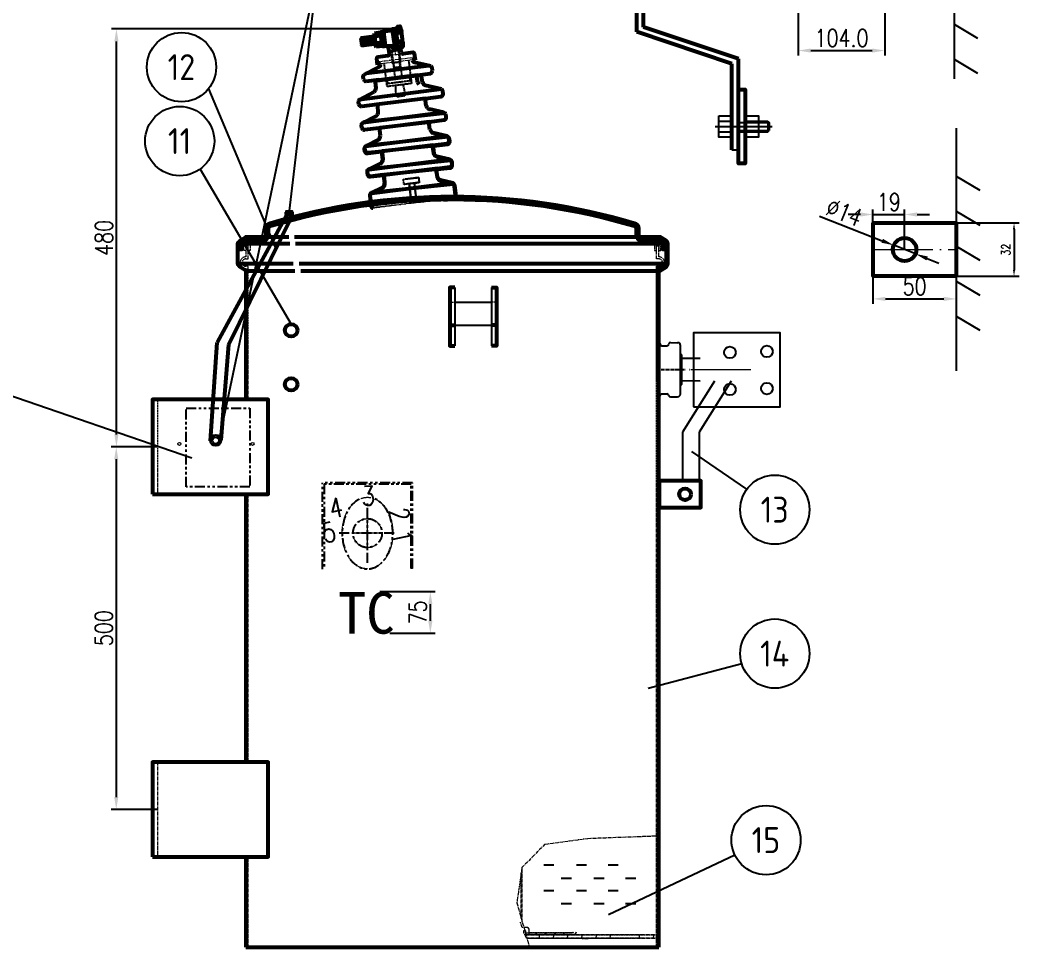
# Model space of a CAD drawing. Header units: millimetres. Extents: x 119255 to 123044, y -8474 to -5474.
# Drawn here: x 120710 to 121911, y -7305 to -6191 of the extents above; entities that cross this region are included whole.
import ezdxf
from ezdxf.enums import TextEntityAlignment as Align

# ---------------------------------------------------------------- set-up
doc = ezdxf.new("R2010")
doc.units = ezdxf.units.MM
doc.header["$LTSCALE"] = 3
for name, pattern in [('ACAD_ISO04W100', [30, 24, -3, 0, -3]), ('ACISOTGB', [9, 4, -1, 1, -1, 1, -1]), ('ACISOTGL', [3, 2, -1]), ('CENTER', [2, 1.25, -0.25, 0.25, -0.25]), ('HIDDEN', [0.375, 0.25, -0.125])]:
    doc.linetypes.add(name, pattern=pattern)
for name, color, linetype in [('2', 3, 'Continuous'), ('4', 2, 'HIDDEN'), ('A', 3, 'Continuous'), ('B', 2, 'Continuous'), ('D', 11, 'HIDDEN'), ('PL', 5, 'Continuous'), ('S', 254, 'Continuous')]:
    doc.layers.add(name, color=color, linetype=linetype)
for name, color, linetype, lineweight in [('图层1', 1, 'CENTER', 13), ('标注、文本', 3, 'Continuous', 25), ('粗实线', 4, 'Continuous', 53)]:
    doc.layers.add(name, color=color, linetype=linetype, lineweight=lineweight)
doc.styles.add('chinese', font='simhei.ttf')
doc.styles.add('HC_GBDIM', font='romans', dxfattribs={"width": 0.667, "bigfont": 'gbcbig'})
doc.styles.add('ST_WIN', font='isocp2.shx', dxfattribs={"bigfont": 'hzdxfst.shx'})
doc.styles.add('TH_GBDIM', font='romans.shx', dxfattribs={"width": 0.8, "bigfont": 'gbcbig.shx'})
doc.dimstyles.new('TH_GBDIM1', dxfattribs={"dimscale": 3, "dimtxt": 3.5, "dimasz": 2.5, "dimexe": 2, "dimexo": 0, "dimgap": 1.5, "dimtad": 1, "dimdec": 1, "dimzin": 0, "dimdsep": 46, "dimtxsty": 'TH_GBDIM', "dimcen": 2.5, "dimclrd": 3, "dimclre": 256, "dimclrt": 2, "dimadec": 0, "dimazin": 0, "dimtfac": 0.714286, "dimtdec": 1, "dimtmove": 0, "dimatfit": 3, "dimfxl": 0, "dimtzin": 0, "dimlwd": -1, "dimlwe": -1, "dimarcsym": 0})

# ---------------------------------------------------------------- blocks, each defined once
blk = doc.blocks.new('*D5')
at = {"layer": 'Defpoints', "color": 0}
for p in [(120875.5, -6703.8), (120826.1, -7139.5), (120875.5, -7139.5)]:
    blk.add_point(p, dxfattribs=at)
at = {"layer": '标注、文本'}
for p, q in [((120875.5, -6703.8), (120820.1, -6703.8)), ((120875.5, -7139.5), (120820.1, -7139.5))]:
    blk.add_line(p, q, dxfattribs=at)
at = {"layer": '标注、文本', "color": 3}
blk.add_line((120826.1, -6718.8), (120826.1, -7124.5), dxfattribs=at)
for points in [[(120823.6, -6718.8), (120828.6, -6718.8), (120826.1, -6703.8)], [(120823.6, -7124.5), (120828.6, -7124.5), (120826.1, -7139.5)]]:
    blk.add_solid(points, dxfattribs=at)
at = {"layer": '标注、文本', "color": 2, "insert": (120811.1, -6921.6), "char_height": 21, "attachment_point": 5, "rotation": 90, "style": 'TH_GBDIM'}
blk.add_mtext('500', dxfattribs=at)
blk = doc.blocks.new('*D6')
at = {"layer": 'Defpoints', "color": 0}
for p in [(120826.3, -6201.8), (121158.5, -6201.8), (120869.5, -6703.8)]:
    blk.add_point(p, dxfattribs=at)
at = {"layer": '标注、文本'}
for p, q in [((121158.5, -6201.8), (120820.3, -6201.8)), ((120869.5, -6703.8), (120820.3, -6703.8))]:
    blk.add_line(p, q, dxfattribs=at)
at = {"layer": '标注、文本', "color": 3}
blk.add_line((120826.3, -6688.8), (120826.3, -6216.8), dxfattribs=at)
for points in [[(120823.8, -6216.8), (120828.8, -6216.8), (120826.3, -6201.8)], [(120823.8, -6688.8), (120828.8, -6688.8), (120826.3, -6703.8)]]:
    blk.add_solid(points, dxfattribs=at)
at = {"layer": '标注、文本', "color": 2, "insert": (120811.3, -6452.8), "char_height": 21, "width": 172.582, "attachment_point": 5, "rotation": 90, "style": 'TH_GBDIM'}
blk.add_mtext('480', dxfattribs=at)
blk = doc.blocks.new('A$C67204ebe')
at = {"layer": 'D'}
for p, q in [((-38.8, 178), (-32.9, 147.3)), ((-31, 179.6), (-28.4, 166.4)), ((-17.9, 169), (-12.4, 141.1)), ((-41.3, 135.4), (-46.8, 163.2)), ((-35.6, 165), (-36.9, 164.7)), ((-34.3, 158.5), (-35.6, 165)), ((-27.6, 159.8), (-34.3, 158.5)), ((-28.4, 166.4), (-28.9, 166.3)), ((-28.9, 166.3), (-27.6, 159.8)), ((-28.4, 166.4), (-28.2, 166.5)), ((-28.2, 166.5), (-24.7, 149)), ((-12.4, 141.1), (-41.3, 135.4)), ((-6.9, 20.8), (-2.4, -2.4)), ((-0.8, 22), (3.8, -1.2))]:
    blk.add_line(p, q, dxfattribs=at)
for points in [[(-35.6, 182.6), (-39.1, 179.5), (-38.8, 178), (-31, 179.6), (-31.3, 181.1), (-31, 179.6), (-30.2, 179.7), (-27.6, 166.6), (-26.7, 166), (-37.6, 163.8), (-36.9, 164.7), (-39.5, 177.9), (-38.8, 178)], [(-22.6, 139), (-22.4, 137.9), (-20.8, 133.4), (-20.2, 130.3), (-19.9, 127.7), (-19.9, 125.6), (-28.5, 123.9), (-29.6, 126.9), (-30.4, 129.9), (-30.9, 133.6), (-30.9, 136.2), (-31.1, 137.4)]]:
    blk.add_lwpolyline(points, dxfattribs=at)
blk.add_lwpolyline([(-23.1, 147.8), (-34.1, 145.6), (-41.3, 144.2, 0.282875), (-41.9, 143.6, 0.11185), (-41.9, 143.2), (-41.1, 139.3), (-14.1, 144.6), (-14.8, 148.6, 0.414214), (-15.8, 149.2), (-23.2, 147.8)], format="xyb", dxfattribs=at)
blk.add_lwpolyline([(3.9, 29.4), (5.1, 23.2), (-12.9, 19.6), (-14.1, 25.8)], close=True, dxfattribs=at)
for centre, start, end in [((-34.4, 147.1), 281.16, 11.16), ((-23.2, 149.3), 191.16, 281.16)]:
    blk.add_arc(centre, 1.5, start, end, dxfattribs=at)
at = {"layer": '图层1'}
for p, q in [((-35.6, 182.6), (-34, 174.3)), ((-12.5, 172.2), (-53, 164.4)), ((-51.8, 162.3), (-12.9, 169.9)), ((-25, 176.1), (-43, 172.6)), ((-34, 174.3), (-25, 176.1)), ((-12.9, 169.9), (-13.3, 172.1)), ((-11.9, 168.9), (-12.5, 172.2)), ((-53, 164.4), (-52.4, 160.9)), ((-52.3, 164.5), (-51.8, 162.3)), ((36.4, 5.2), (-48.2, -11.5))]:
    blk.add_line(p, q, dxfattribs=at)
at = {"layer": '粗实线', "ltscale": 2}
for p, q in [((-72.7, 192.2), (-70.1, 183.4)), ((-71.1, 192.6), (-68.6, 183.7)), ((-69.6, 192.9), (-67, 184.1)), ((-68.7, 192.2), (-66.4, 185)), ((-68, 193.2), (-65.5, 184.3)), ((-67.1, 192.5), (-64.9, 185.3)), ((-66.5, 193.4), (-64, 184.6)), ((-65.6, 192.8), (-63.3, 185.6)), ((-65, 193.8), (-62.4, 185)), ((-61.8, 185.9), (-64, 193.1)), ((-63.4, 194.1), (-60.9, 185.3)), ((-62.5, 193.4), (-60.3, 186.2)), ((-61.8, 194.4), (-59.3, 185.6)), ((-61.1, 198.1), (-61.3, 196.5)), ((-61.3, 196.5), (-60.4, 194.2)), ((-53.9, 199.6), (-61.1, 198.1)), ((-53.1, 195.6), (-60.4, 194.2)), ((-52.1, 192.8), (-49.3, 191)), ((-39.9, 203.9), (-36.1, 185.3)), ((-34.5, 194.1), (-33.2, 187.5)), ((-76.9, 191.1), (-75.3, 182.9)), ((-76.4, 190.7), (-74.1, 183.4)), ((-75.8, 191.6), (-73.2, 182.8)), ((-74.9, 191), (-72.6, 183.8)), ((-74.2, 191.9), (-71.7, 183.1)), ((-73.3, 191.3), (-71.1, 184.1)), ((-71.8, 191.6), (-69.5, 184.4)), ((-70.2, 191.9), (-68, 184.7)), ((-51.6, 187.6), (-58.8, 186.2)), ((-50.8, 183.6), (-58, 182.2)), ((-42.1, 178.6), (-42.5, 180.2)), ((-36.1, 185.3), (-35.7, 184.5)), ((-33.2, 187.5), (-33.5, 189.1)), ((-33.5, 189.1), (-33.5, 189.1)), ((-27.4, 177.7), (-28.1, 181.3)), ((-54.6, 160.4), (-56.1, 168.3)), ((-54.9, 170.2), (-43, 172.6)), ((-41.4, 174.9), (-42.1, 178.6)), ((-13.1, 178.4), (-25, 176.1)), ((-13.1, 168.6), (-9.7, 169.3)), ((-9.7, 169.3), (-11.3, 177.2)), ((-69.9, 147.8), (-52.7, 158.4)), ((6.6, 163.9), (-67.6, 149.3)), ((-51.2, 161.1), (-54.6, 160.4)), ((9.3, 163.5), (-10.6, 166.7)), ((11.7, 158.2), (10.9, 161.9)), ((-70.1, 142.1), (-70.8, 145.8)), ((-1, 152.1), (-57.1, 141)), ((-51.4, 142.9), (-5.9, 151.9)), ((-5.1, 143), (-6.4, 149)), ((-6, 151.8), (9.5, 154.9)), ((0.5, 143.7), (-0.9, 150.7)), ((24, 136.7), (-73.6, 117.4)), ((-51.4, 142.9), (-66.9, 139.9)), ((-54.4, 132.8), (-55.7, 139.9)), ((24, 136.7), (4.4, 139.9)), ((26.5, 131.6), (25.9, 134.4)), ((-73.6, 117.4), (-56.6, 127.9)), ((5.6, 124.5), (-52.2, 113)), ((5.6, 124.5), (23.9, 128.1)), ((7, 115.6), (5.6, 122.1)), ((-73.9, 111.8), (-74.4, 114.6)), ((-51.9, 113.1), (-70.2, 109.5)), ((28.8, 109), (-67.4, 90)), ((-49.8, 104.4), (-51, 110.9)), ((28.8, 109), (11.4, 111.7)), ((-67.4, 90), (-52.4, 99.2)), ((12.2, 96.8), (-47.4, 85)), ((12.2, 96.8), (29.8, 100.3)), ((32, 103.5), (31.2, 107.2)), ((-68.3, 83.8), (-69, 87.4)), ((-47.5, 85), (-65, 81.6)), ((13.5, 87.5), (12.1, 94)), ((34.7, 81), (-62.2, 61.8)), ((-45.2, 75.9), (-46.3, 82.5)), ((18.8, 69), (-42.2, 57)), ((39.8, 53.2), (-56.4, 34.2)), ((26.1, 41.5), (-37.5, 29)), ((45.7, 25.2), (-51.2, 6.1))]:
    blk.add_line(p, q, dxfattribs=at)
for points in [[(-42.5, 180.2), (-42.9, 182.5, 0.216454), (-43.8, 183.7, 0.14676), (-45.3, 184.1), (-47.1, 183.7, -0.216222), (-47.7, 183.8, -0.128385), (-48, 184.3), (-51.1, 200.1, -0.236321), (-51, 200.6, -0.137645), (-50.4, 201), (-40.5, 203.4, 0.118082), (-40.2, 203.6, 0.239241), (-39.9, 204.2, -0.185592), (-39.7, 204.7, -0.149289), (-39.3, 205.1), (-33.8, 206.1), (-34.1, 207.5, -0.162586), (-34.1, 207.9, -0.235181), (-33.6, 208.2), (-31.3, 208.7, -0.193012), (-30.8, 208.6, -0.216479), (-30.7, 208.3), (-29.5, 205), (-28.8, 202.5, -0.305966), (-29.2, 201.3, -0.211517), (-30.1, 201.1), (-33.8, 200.2, 0.124352), (-34.9, 199.7), (-33.3, 191.1, 0.232484), (-32.3, 189.9, 0.137631), (-31.2, 189.6), (-29.8, 189.9, -0.226514), (-28.4, 189.5, -0.129294), (-27.4, 185.8)], [(-34.5, 194.1), (-35.7, 200.2), (-35.8, 200.7, -0.078909), (-35.9, 201.7, -0.002455), (-35.7, 202.6, -0.104269), (-35.3, 203.9, -0.067748), (-33.8, 205.8, -0.137062), (-32.8, 206.3, -0.250439), (-31.9, 206.1, -0.064304), (-31.3, 205.3, -0.207145), (-31, 202.9, -0.182921), (-31.6, 202, -0.000416), (-33.2, 201.6, 0.26878), (-34.9, 199.7, 0.499102)], [(-50.4, 201), (-50.3, 200.7), (-50.3, 200.2), (-47.2, 184.4), (-47, 184), (-46.2, 183.9, -0.005437), (-42.8, 184.5, -0.020315), (-39, 184.8, -0.072791), (-37, 184.7, -0.141507), (-36.2, 184.1, -0.078582), (-35.7, 183.2, -0.389074)], [(-33.9, 190.8), (-33.2, 187.5, 0.188465), (-31.6, 184.9, 0.125485), (-29.5, 184.1, 0.148052), (-28, 184.3, 0.261104), (-27.4, 185.8, 0.829827)], [(-32.9, 190.5), (-28, 191.5, -0.202073), (-27, 191.3, -0.189452), (-26.4, 190.4, -0.036985), (-26, 184.1, 0.140434)], [(-28.1, 181.3), (-28.4, 183.4), (-26.3, 183.8, 0.076742), (-26.1, 183.9, 0.221032), (-26, 184.1, 59.233366)], [(23.9, 55.7, -0.200811), (21.5, 57.2, -0.016019), (20, 59.5), (18.6, 66.5, -0.126731), (18.7, 67.8, 0.095852), (18.8, 69), (34.9, 72.2, 0.198563), (37, 73.6, 0.178497), (37.5, 75.6), (36.8, 78.9, 0.197282), (36, 80.2, 0.032544), (34.7, 81), (17.4, 83.8)], [(-42.7, 42.6, 0.200811), (-41, 44.8, 0.016019), (-40.5, 47.5), (-41.9, 54.6, 0.126731), (-42.4, 55.7, -0.095852), (-43, 56.9), (-59.1, 53.7, -0.198563), (-61.5, 54.2, -0.178497), (-62.8, 55.9), (-63.4, 59.2, -0.197282), (-63.1, 60.6, -0.032544), (-62.2, 61.8), (-47.3, 71)], [(36.4, 5.2), (49.6, 7.8, 0.264751), (50.4, 8.5, 0.085218), (50.6, 9.6), (48, 22.7, 0.130917), (47.3, 24.1, 0.137977), (45.7, 25.2), (30.4, 27.7, -0.196911), (28, 29.1, -0.024375), (26.5, 31.4), (25.1, 37.9, -0.086896), (25.1, 39.7, -0.031016), (25.4, 41.4), (40.8, 44.4, 0.221746), (42.5, 45.7, 0.093612), (43, 47.3), (42.3, 51, 0.224627), (41.2, 52.6, 0.05176), (39.8, 53.2), (23.9, 55.7)], [(-48.2, -11.5), (-48.2, -11.5, -0.264751), (-49.2, -11.1, -0.085218), (-49.8, -10.2), (-52.4, 3, -0.130917), (-52.3, 4.5, -0.137977), (-51.2, 6.1), (-38, 14.2, 0.196911), (-36.4, 16.4, 0.024375), (-35.9, 19.1), (-37.1, 25.6, 0.086896), (-37.7, 27.3, 0.031016), (-38.6, 28.7), (-54, 25.7, -0.221746), (-56, 26.2, -0.093612), (-57.2, 27.6), (-57.9, 31.2, -0.224627), (-57.5, 33.1, -0.05176), (-56.4, 34.2), (-42.7, 42.6)]]:
    blk.add_lwpolyline(points, format="xyb", dxfattribs=at)
for points in [[(-51, 200.6), (-53.5, 200.1), (-50.2, 183.3), (-47.7, 183.8)], [(-35.7, 183.2), (-35.6, 182.6), (-31.3, 181.1), (-39.1, 179.5)]]:
    blk.add_lwpolyline(points, dxfattribs=at)
for centre, radius, start, end in [((-57, 196.9), 4.35, 163.4313, 218.8887), ((-43.5, 193.3), 16.8, 177.1743, 205.1457), ((-57.3, 196.8), 4.34, 343.3993, 38.9207), ((-68.4, 188.4), 16.8, 357.1582, 25.1618), ((-34.4, 201.6), 1.52, 294.6534, 2.4331), ((-80.9, 186), 54.6, 4.6754, 17.6446), ((-54.6, 184.9), 4.35, 163.4313, 218.8887), ((-55, 184.9), 4.34, 343.3994, 38.9205), ((-31.8, 189.4), 1.26, 14.6553, 93.8015), ((-54.6, 168.6), 1.51, 143.2407, 191.16), ((-54.4, 168.4), 1.86, 105.7892, 143.2407), ((-43.4, 174.3), 1.82, 281.16, 330.0554), ((-44.1, 174.8), 2.63, 330.0554, 3.4106), ((-24.9, 178.5), 2.63, 198.9094, 232.2646), ((-25.4, 177.9), 1.82, 232.2646, 281.16), ((-12.9, 176.6), 1.86, 59.0793, 96.5308), ((-10.3, 169.7), 3, 201.0929, 238.819), ((-12.8, 176.9), 1.51, 11.16, 59.0793), ((-54.6, 161.4), 3.52, 301.4821, 323.501), ((-54.1, 161.1), 3, 323.501, 1.2271), ((-10.1, 170.2), 3.52, 238.819, 260.8379), ((12.2, 166.3), 4.06, 224.3538, 242.4485), ((9, 157.4), 2.54, 281.3417, 330.4372), ((9.7, 161.7), 1.18, 11.9255, 62.4485), ((7.8, 158.1), 3.83, 330.4372, 2.4295), ((-69.7, 146), 1.18, 139.8715, 190.3945), ((-73.7, 149.4), 4.06, 319.8715, 337.9662), ((-2.3, 149.9), 4.16, 154.9318, 192.0441), ((-6.6, 151.9), 0.599, 334.9318, 356.4793), ((2.4, 151.4), 3.38, 168.1044, 184.7855), ((3.1, 151.5), 4.11, 184.7855, 191.7617), ((-66.5, 143.4), 3.83, 199.8905, 231.8828), ((-67.3, 142.4), 2.54, 231.8828, 280.9783), ((-59.1, 139.3), 3.38, 17.5345, 34.2156), ((-59.8, 139.1), 4.11, 10.5583, 17.5345), ((-75.4, 135.4), 21.1, 345.5275, 352.9818), ((-50.8, 143.2), 0.599, 205.8407, 227.3882), ((-54, 139.7), 4.16, 10.2759, 47.3882), ((7.3, 148.9), 13.7, 205.3694, 217.4953), ((18.9, 154), 21.1, 209.3382, 216.7925), ((5, 143.6), 3.67, 216.7925, 260.6372), ((22.3, 133.2), 3.92, 40.9829, 63.3864), ((23, 133.8), 3.02, 11.16, 40.9829), ((-58.5, 131.1), 3.67, 301.6828, 345.5275), ((10.7, 123.3), 5.24, 167.6316, 180.8025), ((11.7, 123.4), 6.15, 180.8025, 192.0282), ((23.3, 131.2), 3.21, 281.16, 325.4108), ((23.3, 131.2), 3.21, 325.4108, 6.6892), ((-71.5, 115.2), 3.02, 161.3371, 191.16), ((-70.6, 114.9), 3.92, 138.9336, 161.3371), ((-70.8, 112.7), 3.21, 195.6308, 236.9092), ((-70.8, 112.7), 3.21, 236.9092, 281.16), ((-56.2, 110.1), 5.24, 21.5175, 34.6884), ((-57, 109.8), 6.15, 10.2918, 21.5175), ((15.3, 119.4), 9.1, 204.3699, 221.7169), ((12.2, 116.6), 4.88, 221.7169, 261.0791), ((31.2, 113.6), 5.21, 242.1366, 254.886), ((29.4, 106.8), 1.84, 11.9208, 74.886), ((-54.9, 103.3), 4.88, 301.2409, 340.6031), ((-58.9, 104.7), 9.1, 340.6031, 357.9501), ((20.4, 95), 8.34, 167.8363, 177.6138), ((29.3, 102.8), 2.58, 281.2407, 329.3178), ((28.4, 103.3), 3.59, 329.3178, 3.5272), ((-67.2, 87.8), 1.84, 127.434, 190.3992), ((-71.4, 93.4), 5.21, 307.434, 320.1834), ((-54.3, 80.3), 8.34, 24.7062, 34.4837), ((17.4, 95.1), 5.41, 177.6138, 192.0258), ((113.9, 153.7), 120.2, 213.407, 214.7095), ((17.9, 87.2), 3.49, 214.7095, 260.7372), ((-64.9, 84.9), 3.59, 198.7928, 233.0022), ((-65.5, 84.1), 2.58, 233.0022, 281.0793), ((-49.1, 74), 3.49, 301.5828, 347.6105), ((-51.7, 81.5), 5.41, 10.2942, 24.7062), ((-163.1, 99.1), 120.2, 347.6105, 348.913)]:
    blk.add_arc(centre, radius, start, end, dxfattribs=at)
for points in [[(-60.4, 194.2), (-61, 194), (-61.9, 194.4), (-62.5, 193.4), (-63.4, 194.1), (-64, 193.1), (-65, 193.8), (-65.6, 192.8), (-66.5, 193.4), (-67.1, 192.5), (-68, 193.2), (-68.7, 192.2), (-69.6, 192.9), (-70.2, 191.9), (-71.1, 192.6), (-71.8, 191.6), (-72.7, 192.2), (-73.3, 191.3), (-74.2, 191.9), (-74.9, 191), (-75.8, 191.6), (-76.4, 190.7), (-76.9, 191.1)], [(-58.8, 186.1), (-59.3, 185.6), (-60.3, 186.2), (-60.9, 185.3), (-61.8, 185.9), (-62.4, 185), (-63.3, 185.6), (-64, 184.6), (-64.9, 185.3), (-65.5, 184.3), (-66.4, 185), (-67.1, 184), (-68, 184.7), (-68.6, 183.7), (-69.5, 184.4), (-70.2, 183.4), (-71.1, 184), (-71.7, 183.1), (-72.6, 183.8), (-73.2, 182.8), (-74.2, 183.4), (-74.8, 182.5), (-75.3, 182.9)], [(-35.7, 184.5), (-34.2, 184), (-31.8, 183.7), (-30.2, 183.8), (-28.6, 184)]]:
    blk.add_spline(points, degree=3, dxfattribs=at)
blk = doc.blocks.new('*D8')
at = {"layer": 'Defpoints', "color": 0}
for p in [(121142.7, -6877.7), (121154.7, -6927.7), (121203.5, -6927.7)]:
    blk.add_point(p, dxfattribs=at)
at = {"layer": '标注、文本'}
for p, q in [((121142.7, -6877.7), (121209.5, -6877.7)), ((121154.7, -6927.7), (121209.5, -6927.7))]:
    blk.add_line(p, q, dxfattribs=at)
at = {"layer": '标注、文本', "color": 3}
blk.add_line((121203.5, -6892.7), (121203.5, -6912.7), dxfattribs=at)
for points in [[(121201, -6892.7), (121206, -6892.7), (121203.5, -6877.7)], [(121201, -6912.7), (121206, -6912.7), (121203.5, -6927.7)]]:
    blk.add_solid(points, dxfattribs=at)
at = {"layer": '标注、文本', "color": 2, "insert": (121188.5, -6902.7), "char_height": 21, "attachment_point": 5, "rotation": 90, "style": 'TH_GBDIM'}
blk.add_mtext('75', dxfattribs=at)
blk = doc.blocks.new('*D100')
at = {"layer": 'Defpoints', "color": 0}
for p in [(121735.4, -6498.9), (121835.4, -6498.9), (121835.4, -6526.1)]:
    blk.add_point(p, dxfattribs=at)
at = {"layer": '标注、文本'}
for p, q in [((121735.4, -6498.9), (121735.4, -6532.1)), ((121835.4, -6498.9), (121835.4, -6532.1))]:
    blk.add_line(p, q, dxfattribs=at)
at = {"layer": '标注、文本', "color": 3}
blk.add_line((121750.4, -6526.1), (121820.4, -6526.1), dxfattribs=at)
for points in [[(121750.4, -6523.6), (121750.4, -6528.6), (121735.4, -6526.1)], [(121820.4, -6523.6), (121820.4, -6528.6), (121835.4, -6526.1)]]:
    blk.add_solid(points, dxfattribs=at)
at = {"layer": '标注、文本', "color": 2, "insert": (121785.4, -6511.1), "char_height": 21, "attachment_point": 5, "style": 'TH_GBDIM'}
blk.add_mtext('50', dxfattribs=at)
blk = doc.blocks.new('*D101')
at = {"layer": 'Defpoints', "color": 0}
for p in [(121835.4, -6434.9), (121835.4, -6498.9), (121904.9, -6498.9)]:
    blk.add_point(p, dxfattribs=at)
at = {"layer": '标注、文本'}
for p, q in [((121835.4, -6434.9), (121910.9, -6434.9)), ((121835.4, -6498.9), (121910.9, -6498.9))]:
    blk.add_line(p, q, dxfattribs=at)
at = {"layer": '标注、文本', "color": 3}
blk.add_line((121904.9, -6442.4), (121904.9, -6491.4), dxfattribs=at)
for points in [[(121903.6, -6442.4), (121906.1, -6442.4), (121904.9, -6434.9)], [(121903.6, -6491.4), (121906.1, -6491.4), (121904.9, -6498.9)]]:
    blk.add_solid(points, dxfattribs=at)
at = {"layer": '标注、文本', "color": 2, "insert": (121895.1, -6466.9), "char_height": 10.5, "attachment_point": 5, "rotation": 90, "style": 'TH_GBDIM'}
blk.add_mtext('32', dxfattribs=at)
blk = doc.blocks.new('*D102')
at = {"layer": 'Defpoints', "color": 0}
for p in [(121773.4, -6424.7), (121735.4, -6434.9), (121773.4, -6466.9)]:
    blk.add_point(p, dxfattribs=at)
at = {"layer": '标注、文本'}
for p, q in [((121735.4, -6434.9), (121735.4, -6418.7)), ((121773.4, -6466.9), (121773.4, -6418.7))]:
    blk.add_line(p, q, dxfattribs=at)
at = {"layer": '标注、文本', "color": 3}
for p, q in [((121720.4, -6424.7), (121705.4, -6424.7)), ((121735.4, -6424.7), (121773.4, -6424.7)), ((121788.4, -6424.7), (121803.4, -6424.7))]:
    blk.add_line(p, q, dxfattribs=at)
for points in [[(121720.4, -6422.2), (121720.4, -6427.2), (121735.4, -6424.7)], [(121788.4, -6422.2), (121788.4, -6427.2), (121773.4, -6424.7)]]:
    blk.add_solid(points, dxfattribs=at)
at = {"layer": '标注、文本', "color": 2, "insert": (121754.4, -6409.7), "char_height": 21, "attachment_point": 5, "style": 'TH_GBDIM'}
blk.add_mtext('19', dxfattribs=at)
blk = doc.blocks.new('*D103')
at = {"layer": 'Defpoints', "color": 0}
for p in [(121760.4, -6461.7), (121786.5, -6472)]:
    blk.add_point(p, dxfattribs=at)
at = {"layer": '标注、文本', "color": 3}
for p, q in [((121671.2, -6426.6), (121746.5, -6456.2)), ((121786.5, -6472), (121760.4, -6461.7)), ((121800.4, -6477.5), (121814.4, -6483))]:
    blk.add_line(p, q, dxfattribs=at)
for points in [[(121747.4, -6453.9), (121745.5, -6458.6), (121760.4, -6461.7)], [(121801.3, -6475.2), (121799.5, -6479.8), (121786.5, -6472)]]:
    blk.add_solid(points, dxfattribs=at)
at = {"layer": '标注、文本', "color": 2, "insert": (121700.9, -6422.2), "char_height": 21, "attachment_point": 5, "rotation": 338.5099, "style": 'TH_GBDIM'}
blk.add_mtext('%%C14', dxfattribs=at)
blk = doc.blocks.new('*D107')
at = {"layer": 'Defpoints', "color": 0}
for p in [(121645.6, -6175), (121749.6, -6175), (121749.6, -6227.8)]:
    blk.add_point(p, dxfattribs=at)
at = {"layer": '标注、文本'}
for p, q in [((121645.6, -6175), (121645.6, -6233.8)), ((121749.6, -6175), (121749.6, -6233.8))]:
    blk.add_line(p, q, dxfattribs=at)
at = {"layer": '标注、文本', "color": 3}
blk.add_line((121660.6, -6227.8), (121734.6, -6227.8), dxfattribs=at)
for points in [[(121660.6, -6225.3), (121660.6, -6230.3), (121645.6, -6227.8)], [(121734.6, -6225.3), (121734.6, -6230.3), (121749.6, -6227.8)]]:
    blk.add_solid(points, dxfattribs=at)
at = {"layer": '标注、文本', "color": 2, "insert": (121697.6, -6212.8), "char_height": 21, "attachment_point": 5, "style": 'TH_GBDIM'}
blk.add_mtext('104.0', dxfattribs=at)

msp = doc.modelspace()

# ---------------------------------------------------------------- linework, layer by layer
at = {"color": 7, "linetype": 'Continuous', "lineweight": 15}
for centre in [(120901.91, -6700.35), (120989.91, -6700.35)]:
    msp.add_circle(centre, 1.75, dxfattribs=at)
at = {"layer": '2', "linetype": 'Continuous'}
msp.add_lwpolyline([(120981.66, -6453.16), (120974.57, -6457.59, 0.2586176), (120973.16, -6460.14), (120973.16, -6483.69, 0.2586176), (120974.57, -6486.23), (120981.66, -6490.66), (120980.6, -6492.36), (120973.51, -6487.93, -0.2586176), (120971.16, -6483.69), (120971.16, -6460.14, -0.2586176), (120973.51, -6455.9), (120980.6, -6451.47)], format="xyb", close=True, dxfattribs=at)
at = {"layer": 'A'}
msp.add_line((121577.67, -6964.27), (121465.35, -6994.12), dxfattribs=at)
for centre in [(120904.56, -6247.71), (120902.38, -6336.55), (121617.44, -6779.25), (121617.44, -6952.14), (121606.91, -7176.18)]:
    msp.add_circle(centre, 41.58, dxfattribs=at)
at = {"layer": 'B'}
for p, q in [((121478.99, -6576.82), (121477.53, -6575.73)), ((121479.35, -6578.65), (121478.99, -6576.82)), ((121479.33, -6587.78), (121479.35, -6578.65)), ((121479.35, -6579.75), (121480.08, -6581.57)), ((121480.08, -6581.57), (121481.53, -6582.31)), ((121481.53, -6582.31), (121487.74, -6582.32)), ((121487.74, -6582.32), (121489.21, -6581.59)), ((121489.21, -6581.59), (121489.94, -6580.5)), ((121490.67, -6579.04), (121489.94, -6580.5)), ((121492.14, -6578.67), (121490.67, -6579.04)), ((121492.14, -6578.67), (121500.54, -6578.69)), ((121502.36, -6579.06), (121500.54, -6578.69)), ((121503.82, -6580.52), (121502.36, -6579.06)), ((121504.18, -6582.35), (121503.82, -6580.52)), ((121504.07, -6640.06), (121504.18, -6582.35)), ((121504.89, -6592.58), (121504.16, -6591.85)), ((121505.25, -6593.31), (121504.89, -6592.58)), ((121505.25, -6593.31), (121505.19, -6629.11)), ((121527.89, -6597.74), (121505.25, -6597.69)), ((121484.4, -6611.17), (121480.75, -6611.16)), ((121485.86, -6611.17), (121485.13, -6611.17)), ((121490.25, -6611.18), (121486.59, -6611.17)), ((121491.71, -6611.18), (121490.98, -6611.18)), ((121496.09, -6611.19), (121492.44, -6611.18)), ((121497.55, -6611.19), (121496.82, -6611.19)), ((121501.93, -6611.2), (121498.28, -6611.2)), ((121503.4, -6611.2), (121502.66, -6611.2)), ((121508.14, -6611.21), (121504.13, -6611.21)), ((121509.6, -6611.22), (121508.87, -6611.22)), ((121515.45, -6611.23), (121514.72, -6611.23)), ((121527.84, -6624.76), (121505.19, -6624.72)), ((121479.23, -6643.66), (121479.24, -6634.53)), ((121504.09, -6630.56), (121504.82, -6629.83)), ((121504.82, -6629.83), (121505.19, -6629.1)), ((121476.89, -6655.13), (121478.8, -6647.68)), ((121477.39, -6646.58), (121478.86, -6645.49)), ((121478.52, -6646.25), (121477.88, -6644.89)), ((121478.8, -6647.68), (121478.52, -6646.25)), ((121478.86, -6645.49), (121479.23, -6643.66)), ((121479.96, -6640.74), (121479.23, -6642.57)), ((121481.43, -6640.02), (121479.96, -6640.74)), ((121481.43, -6640.02), (121487.63, -6640.03)), ((121489.1, -6640.76), (121487.63, -6640.03)), ((121489.82, -6641.86), (121489.1, -6640.76)), ((121489.82, -6641.86), (121490.55, -6643.32)), ((121490.55, -6643.32), (121492.01, -6643.69)), ((121492.01, -6643.69), (121500.41, -6643.71)), ((121500.41, -6643.71), (121502.24, -6643.34)), ((121502.24, -6643.34), (121503.7, -6641.88)), ((121503.7, -6641.88), (121504.07, -6640.06))]:
    msp.add_line(p, q, dxfattribs=at)
at = {"layer": 'D'}
for p, q in [((121177.86, -6387.94), (121180.4, -6411.44)), ((121184.09, -6387.27), (121186.63, -6410.77))]:
    msp.add_line(p, q, dxfattribs=at)
msp.add_lwpolyline([(121189.37, -6380.32), (121190.05, -6386.63), (121171.87, -6388.59), (121171.19, -6382.28)], close=True, dxfattribs=at)
at = {"layer": 'PL', "color": 7, "ltscale": 0.5}
msp.add_lwpolyline([(120945.62, -6689.37), (120951.42, -6692.72), (120951.42, -6699.41), (120945.62, -6702.76), (120939.82, -6699.41), (120939.82, -6692.72)], close=True, dxfattribs=at)
for radius in [6.7, 3.94]:
    msp.add_circle((120945.62, -6696.07), radius, dxfattribs=at)
at = {"layer": '图层1'}
for p, q in [((121219.65, -6407.19), (121133.92, -6416.47)), ((120981.95, -6462.57), (120981.95, -6475.57)), ((121477.94, -6475.48), (121477.94, -6462.48)), ((121227.05, -6529.98), (121233.05, -6529.98)), ((121283.05, -6529.98), (121277.05, -6529.98)), ((120875.49, -6646.82), (120875.49, -6760.82)), ((120875.49, -7082.46), (120875.49, -7196.46)), ((121341.17, -7181.08), (121392.67, -7174.09)), ((121392.67, -7174.09), (121477.94, -7170.91)), ((121341.17, -7181.08), (121313.62, -7209.22)), ((121313.62, -7209.22), (121307.43, -7251.54)), ((121314.02, -7274.5), (121314.02, -7208.83)), ((121312.82, -7270.11), (121312.82, -7215.61)), ((121312.82, -7243.36), (121314.02, -7243.36)), ((121307.43, -7251.54), (121322.59, -7304.59)), ((121313.82, -7281.09), (121311.82, -7274.7)), ((121319.21, -7281.09), (121313.82, -7281.09)), ((121319.21, -7281.09), (121315.81, -7281.09)), ((121316.02, -7287.08), (121316.02, -7284.68)), ((121316.02, -7284.68), (121317.21, -7284.68)), ((121317.21, -7284.68), (121317.01, -7284.68)), ((121317.81, -7284.88), (121317.21, -7284.68)), ((121317.21, -7284.68), (121318.01, -7285.28)), ((121318.01, -7285.28), (121317.81, -7284.88)), ((121318.01, -7285.28), (121318.01, -7288.27)), ((121318.01, -7285.28), (121318.01, -7290.07)), ((121320.8, -7281.49), (121319.21, -7281.09)), ((121320.4, -7281.29), (121319.21, -7281.09)), ((121321.6, -7282.09), (121320.4, -7281.29)), ((121322, -7282.68), (121320.8, -7281.49)), ((121322.2, -7283.08), (121321.6, -7282.09)), ((121322.4, -7284.28), (121322, -7282.68)), ((121322.4, -7284.28), (121322.2, -7283.08)), ((121322.4, -7290.07), (121322.4, -7284.28)), ((121322.4, -7287.48), (121322.4, -7284.28)), ((121319.01, -7294.06), (121316.02, -7287.08)), ((121317.81, -7287.48), (121368.31, -7287.48)), ((121317.81, -7291.07), (121318.01, -7289.07)), ((121318.01, -7290.07), (121477.94, -7290.07)), ((121477.94, -7290.07), (121318.41, -7290.07)), ((121477.94, -7294.06), (121319.01, -7294.06)), ((121319.21, -7294.06), (121444.4, -7294.06)), ((121319.61, -7294.06), (121477.94, -7294.06)), ((121368.31, -7287.48), (121322.4, -7287.48)), ((121322.4, -7290.07), (121322.4, -7287.48)), ((121322.4, -7287.48), (121374.1, -7287.48)), ((121374.1, -7290.07), (121322.4, -7290.07)), ((121329.39, -7290.07), (121331.98, -7287.48)), ((121334.58, -7294.06), (121334.78, -7290.07)), ((121340.37, -7290.07), (121342.96, -7287.48)), ((121351.55, -7290.07), (121354.14, -7287.48)), ((121351.55, -7294.06), (121351.95, -7290.07)), ((121362.53, -7290.07), (121365.12, -7287.48)), ((121374.1, -7287.48), (121368.31, -7287.48)), ((121368.51, -7294.06), (121368.91, -7290.07)), ((121372.91, -7287.48), (121368.91, -7287.48)), ((121374.3, -7287.27), (121372.91, -7287.48)), ((121372.91, -7287.48), (121374.3, -7287.28)), ((121374.1, -7290.07), (121373.9, -7290.27)), ((121374.1, -7287.48), (121376.1, -7286.88)), ((121374.1, -7287.48), (121375.5, -7287.28)), ((121374.1, -7290.07), (121376.1, -7289.67)), ((121376.1, -7289.67), (121374.1, -7290.07)), ((121376.1, -7289.67), (121377.9, -7288.67)), ((121377.9, -7288.67), (121376.1, -7289.67)), ((121377.9, -7288.67), (121378.89, -7286.88)), ((121378.89, -7286.88), (121377.9, -7288.67)), ((121386.08, -7294.66), (121385.48, -7294.06)), ((121385.68, -7294.06), (121385.88, -7290.07)), ((121385.88, -7294.06), (121385.88, -7294.66)), ((121392.87, -7294.66), (121385.88, -7294.66)), ((121392.67, -7294.66), (121393.27, -7294.06)), ((121392.87, -7294.06), (121392.87, -7294.66)), ((121402.65, -7294.06), (121403.05, -7290.07)), ((121419.62, -7294.06), (121420.02, -7290.07)), ((121454.78, -7294.06), (121454.98, -7290.07)), ((121471.75, -7294.06), (121472.15, -7290.07)), ((121477.94, -7290.07), (121477.94, -7294.06))]:
    msp.add_line(p, q, dxfattribs=at)
for points in [[(120981.95, -6462.57), (120981.95, -6468.07), (120979.45, -6468.07), (120979.45, -6461.32, -1), (120986.95, -6461.32), (120986.95, -6468.07), (120984.45, -6468.07), (120984.45, -6462.57)], [(121477.94, -6462.48), (121477.94, -6467.98), (121480.44, -6467.98), (121480.44, -6461.23, 1), (121472.94, -6461.23), (121472.94, -6467.98), (121475.44, -6467.98), (121475.44, -6462.48)]]:
    msp.add_lwpolyline(points, format="xyb", close=True, dxfattribs=at)
for points in [[(120984.44, -6646.82), (120984.44, -6486.98), (120981.94, -6486.98, -1), (120981.94, -6477.98), (120984.44, -6477.98), (120984.44, -6462.48)], [(121475.44, -6625.53), (121475.44, -6486.98), (121477.94, -6486.98, 1), (121477.94, -6477.98), (121475.44, -6477.98), (121475.44, -6462.48)]]:
    msp.add_lwpolyline(points, format="xyb", dxfattribs=at)
for points in [[(121475.44, -7304.59), (121475.44, -6486.98)], [(120984.44, -7082.46), (120984.44, -6760.82)], [(120984.44, -7304.59), (120984.44, -7196.46)]]:
    msp.add_lwpolyline(points, dxfattribs=at)
for points in [[(121008.49, -6760.82), (121008.49, -6760.82), (121008.49, -6646.82), (121008.49, -6646.82)], [(121008.49, -7196.46), (121008.49, -7196.46), (121008.49, -7082.46), (121008.49, -7082.46)]]:
    msp.add_lwpolyline(points, close=True, dxfattribs=at)
for centre, start, end in [((120981.95, -6482.57), 90, 270), ((121477.94, -6482.48), 270, 90)]:
    msp.add_arc(centre, 7, start, end, dxfattribs=at)
at = {"layer": '标注、文本'}
for p, q in [((121832.78, -5970.23), (121832.78, -6261.77)), ((121066.83, -6139.06), (120948.93, -6698.2)), ((121066.83, -6139.06), (121034.01, -6420.34)), ((121832.78, -6196.12), (121861.16, -6212.75)), ((121832.78, -6238.17), (121861.16, -6254.79)), ((120936.79, -6273.97), (121018.03, -6466.08)), ((121550.19, -6312.62), (121565.84, -6312.62)), ((121573.79, -6314.17), (121609.15, -6314.17)), ((121581.98, -6312.62), (121597.63, -6312.62)), ((121597.63, -6312.62), (121609.15, -6312.62)), ((121609.15, -6312.62), (121609.15, -6325.28)), ((121609.15, -6312.62), (121610.84, -6314.17)), ((121610.84, -6314.17), (121610.84, -6323.73)), ((121545.64, -6318.95), (121614.11, -6318.95)), ((121550.19, -6325.28), (121565.84, -6325.28)), ((121573.79, -6323.73), (121610.84, -6323.73)), ((121573.79, -6325.28), (121609.15, -6325.28)), ((121609.15, -6325.28), (121610.84, -6323.73)), ((121835.44, -6321.09), (121835.44, -6612.64)), ((121565.84, -6347.08), (121573.91, -6347.08)), ((120926.83, -6370.18), (121036.29, -6556.28)), ((121835.44, -6378.8), (121863.83, -6395.42)), ((121032.17, -6421.81), (121032.17, -6424.7)), ((121036.1, -6421.81), (121036.1, -6424.7)), ((121835.44, -6420.85), (121863.83, -6437.47)), ((121835.44, -6462.89), (121863.83, -6479.52)), ((121835.44, -6504.94), (121863.83, -6521.56)), ((121233.05, -6512.48), (121233.05, -6582.48)), ((121277.05, -6512.48), (121277.05, -6582.48)), ((121233.05, -6529.98), (121277.05, -6529.98)), ((121835.44, -6546.99), (121863.83, -6563.61)), ((121233.05, -6557.48), (121277.05, -6557.48)), ((120630.22, -6618.71), (120916.75, -6716.85)), ((121545.04, -6624.86), (121506.37, -6685.99)), ((121565.06, -6624.89), (121526.4, -6686.03)), ((121506.37, -6685.99), (121506.37, -6744.77)), ((121526.4, -6686.03), (121526.4, -6744.81)), ((121417.59, -7265.57), (121569.31, -7193.93)), ((121339.78, -7205.69), (121352.06, -7205.69)), ((121378.94, -7205.69), (121391.23, -7205.69)), ((121417.06, -7205.69), (121429.34, -7205.69)), ((121360.76, -7221.77), (121373.04, -7221.77)), ((121399.92, -7221.77), (121412.21, -7221.77)), ((121438.04, -7221.77), (121450.32, -7221.77)), ((121339.78, -7236.79), (121352.06, -7236.79)), ((121378.94, -7236.79), (121391.23, -7236.79)), ((121417.06, -7236.79), (121429.34, -7236.79)), ((121360.76, -7252.37), (121373.04, -7252.37)), ((121399.92, -7252.37), (121412.21, -7252.37)), ((121438.04, -7252.37), (121450.32, -7252.37))]:
    msp.add_line(p, q, dxfattribs=at)
at = {"layer": '标注、文本', "color": 1, "linetype": 'ACAD_ISO04W100', "lineweight": 15}
for p, q in [((121735.44, -6466.86), (121835.44, -6466.86)), ((121588.46, -6611.23), (121510.34, -6611.22))]:
    msp.add_line(p, q, dxfattribs=at)
at = {"layer": '标注、文本', "ltscale": 2.673823}
msp.add_line((121583.88, -6754.7), (121517.87, -6709.6), dxfattribs=at)
at = {"layer": '标注、文本', "color": 8, "linetype": 'ACISOTGB'}
for p, q in [((121182.05, -6747.21), (121073.97, -6747.21)), ((121073.97, -6850.7), (121073.97, -6747.21)), ((121180.55, -6748.71), (121075.84, -6748.71)), ((121075.84, -6748.71), (121075.84, -6850.7)), ((121180.55, -6748.71), (121075.84, -6748.71)), ((121075.84, -6748.71), (121075.84, -6850.7)), ((121180.55, -6849.82), (121180.55, -6748.71)), ((121180.55, -6849.82), (121180.55, -6748.71)), ((121182.05, -6849.82), (121182.05, -6747.21)), ((121182.05, -6849.82), (121182.05, -6747.21)), ((121128.01, -6843.08), (121128.01, -6771.74)), ((121159.98, -6807.41), (121093.65, -6807.41))]:
    msp.add_line(p, q, dxfattribs=at)
at = {"layer": '标注、文本'}
for points in [[(121550.19, -6306.24), (121565.84, -6306.24), (121565.84, -6331.66), (121550.19, -6331.66)], [(121581.98, -6306.24), (121597.63, -6306.24), (121597.63, -6331.66), (121581.98, -6331.66)], [(121029.56, -6421.81), (121038.47, -6421.81), (121038.47, -6424.7), (121029.56, -6424.7)], [(121030.26, -6424.7), (121038.01, -6424.7), (121038.01, -6425.66), (121030.26, -6425.66)]]:
    msp.add_lwpolyline(points, close=True, dxfattribs=at)
for points in [[(121030.44, -6425.89), (121030.44, -6420.34), (121037.59, -6420.34), (121037.59, -6429.06), (121036.33, -6429.06)], [(121030.44, -6425.89), (121030.44, -6420.34), (121037.59, -6420.34), (121037.59, -6429.06), (121036.33, -6429.06)], [(121030.56, -6425.66), (121030.56, -6424.7), (121037.71, -6424.7), (121037.71, -6428.1)]]:
    msp.add_lwpolyline(points, dxfattribs=at)
at = {"layer": '标注、文本', "ltscale": 2.673823}
msp.add_lwpolyline([(121519.83, -6655.69), (121623.83, -6655.69), (121623.83, -6566.79), (121519.83, -6566.79)], close=True, dxfattribs=at)
at = {"layer": '标注、文本', "color": 8, "linetype": 'ACISOTGB'}
msp.add_lwpolyline([(120910.17, -6657.36), (120986.62, -6657.36), (120986.62, -6751.93), (120910.17, -6751.93)], close=True, dxfattribs=at)
at = {"layer": '标注、文本', "ltscale": 2.673823}
for centre in [(121563.45, -6590.39), (121607.93, -6589.27), (121563.44, -6634.89), (121607.92, -6633.77)]:
    msp.add_circle(centre, 7, dxfattribs=at)
at = {"layer": '标注、文本', "color": 8, "linetype": 'ACISOTGB'}
msp.add_circle((121128.01, -6807.41), 17.37, dxfattribs=at)
msp.add_ellipse((121128.01, -6807.41), major_axis=(0, -43), ratio=0.7071068, start_param=3.4716284, end_param=9.2222279, dxfattribs=at)
at = {"layer": '粗实线', "ltscale": 2}
for p, q in [((121451.74, -6205.4), (121451.74, -6128.44)), ((121459.84, -6199.57), (121459.84, -6128.44)), ((121565.84, -6243.6), (121451.74, -6205.4)), ((121573.94, -6237.77), (121459.84, -6199.57)), ((121573.94, -6347.08), (121573.94, -6237.77)), ((121565.84, -6347.08), (121565.84, -6243.6)), ((121221.15, -6303.16), (121123.63, -6313.68)), ((121203.56, -6313.9), (121143.18, -6320.43)), ((121224.57, -6331.61), (121126.36, -6342.21)), ((121207.71, -6342.1), (121145.87, -6348.8)), ((121227.26, -6359.74), (121129.74, -6370.27)), ((121212.59, -6370.19), (121148.17, -6377.14)), ((121230.68, -6388.15), (121132.46, -6398.75)), ((121030.56, -6425.66), (120947.25, -6578.48)), ((120961.33, -6580.75), (121038.01, -6425.66)), ((120980.6, -6451.47), (121033.32, -6451.47)), ((121040.46, -6451.38), (121479.3, -6451.38)), ((121034.49, -6460.14), (120971.16, -6460.14)), ((121488.74, -6460.05), (121041.62, -6460.05)), ((120971.16, -6483.69), (121038.73, -6483.69)), ((120980.59, -6492.27), (121040.84, -6492.27)), ((120981.95, -6489.57), (120981.95, -6646.91)), ((121045.86, -6483.6), (121488.74, -6483.6)), ((121047.98, -6492.27), (121479.3, -6492.27)), ((121477.94, -7304.59), (121477.94, -6486.98)), ((121477.94, -6626.99), (121477.94, -6489.48)), ((121227.05, -6557.48), (121233.05, -6557.48)), ((121283.05, -6557.48), (121277.05, -6557.48)), ((120939.53, -6696.59), (120947.25, -6578.48)), ((120952.3, -6695.98), (120961.33, -6580.75)), ((120981.94, -6760.82), (120981.94, -7082.46)), ((120981.94, -7196.46), (120981.94, -7304.59)), ((120981.94, -7304.59), (121477.94, -7304.59))]:
    msp.add_line(p, q, dxfattribs=at)
at = {"layer": '粗实线', "color": 8, "linetype": 'ACISOTGL', "lineweight": 0, "ltscale": 2}
for p, q in [((121128.01, -6843.08), (121128.01, -6771.74)), ((121159.98, -6807.41), (121093.65, -6807.41)), ((121182.05, -6849.82), (121180.55, -6849.82)), ((121182.05, -6849.82), (121180.55, -6849.82))]:
    msp.add_line(p, q, dxfattribs=at)
at = {"layer": '粗实线', "ltscale": 2}
for points in [[(121573.91, -6274.39), (121581.98, -6274.39), (121581.98, -6363.51), (121573.91, -6363.51)], [(121735.44, -6434.86), (121835.44, -6434.86), (121835.44, -6498.86), (121735.44, -6498.86)], [(120869.49, -6760.82), (121008.49, -6760.82), (121008.49, -6646.82), (120869.49, -6646.82)], [(121478.56, -6776.77), (121528.56, -6776.77), (121528.56, -6744.77), (121478.56, -6744.77)], [(120869.49, -7196.46), (121008.49, -7196.46), (121008.49, -7082.46), (120869.49, -7082.46)]]:
    msp.add_lwpolyline(points, close=True, dxfattribs=at)
for points in [[(121144.19, -6363.08, 0.2008106), (121145.98, -6361.01, 0.0160188), (121146.75, -6358.38), (121146.03, -6351.25, 0.1267309), (121145.59, -6350.04, -0.0958523), (121145.07, -6348.86), (121128.72, -6350.63, -0.1985628), (121126.37, -6349.94, -0.1784966), (121125.29, -6348.13), (121124.93, -6344.78, -0.1972819), (121125.35, -6343.33, -0.0325438), (121126.36, -6342.21), (121142.05, -6334.36)], [(121211.6, -6355.8, -0.2008106), (121209.41, -6354.16, -0.0160188), (121208.1, -6351.76), (121207.28, -6344.64, -0.1267309), (121207.46, -6343.36, 0.0958523), (121207.71, -6342.1), (121224.06, -6340.34, 0.1985628), (121226.21, -6339.17, 0.1784966), (121226.88, -6337.17), (121226.52, -6333.82, 0.1972819), (121225.8, -6332.49, 0.0325438), (121224.57, -6331.61), (121207.57, -6327.29)], [(121219.65, -6407.19), (121233.03, -6405.77, 0.2647505), (121233.89, -6405.15, 0.0852176), (121234.16, -6404.14), (121232.72, -6390.77, 0.130917), (121232.16, -6389.32, 0.1379774), (121230.68, -6388.15), (121215.64, -6384.32, -0.1969111), (121213.44, -6382.69, -0.0243747), (121212.13, -6380.27), (121211.32, -6373.68, -0.0868957), (121211.41, -6371.93, -0.0310161), (121211.91, -6370.25), (121227.45, -6368.54, 0.2217455), (121229.24, -6367.46, 0.0936117), (121229.93, -6365.84), (121229.57, -6362.11, 0.2246274), (121228.59, -6360.45, 0.0517599), (121227.26, -6359.74), (121211.61, -6355.8)], [(121133.92, -6416.47), (121133.92, -6416.47, -0.2647505), (121132.94, -6416.05, -0.0852176), (121132.47, -6415.12), (121131.02, -6401.74, -0.130917), (121131.26, -6400.21, -0.1379774), (121132.46, -6398.75), (121146.33, -6391.8, 0.1969111), (121148.14, -6389.73, 0.0243747), (121148.89, -6387.1), (121148.28, -6380.48, 0.0868957), (121147.82, -6378.8, 0.0310161), (121146.98, -6377.25), (121131.42, -6378.91, -0.2217455), (121129.45, -6378.23, -0.0936117), (121128.43, -6376.79), (121127.98, -6373.07, -0.2246274), (121128.59, -6371.25, -0.0517599), (121129.74, -6370.27), (121144.19, -6363.08)], [(121011.16, -6435.53, 0.3766562), (121005.94, -6441.48), (121005.94, -6448.48, -0.4142136), (120999.94, -6454.48), (120981.44, -6454.48, 0.4142136), (120974.44, -6461.48), (120974.44, -6466.48), (120977.44, -6466.48), (120977.44, -6461.48, -0.4142136), (120981.44, -6457.48), (120999.94, -6457.48, 0.4142136), (121008.94, -6448.48), (121008.94, -6441.48, -0.3847038), (121011.64, -6438.49, -0.1466437), (121448.24, -6438.49, -0.3847038), (121450.94, -6441.48), (121450.94, -6448.48, 0.4142136), (121459.94, -6457.48), (121478.44, -6457.48, -0.4142136), (121482.44, -6461.48), (121482.44, -6466.48), (121485.44, -6466.48), (121485.44, -6461.48, 0.4142136), (121478.44, -6454.48), (121459.94, -6454.48, -0.4142136), (121453.94, -6448.48), (121453.94, -6441.48, 0.3766562), (121448.72, -6435.53)]]:
    msp.add_lwpolyline(points, format="xyb", dxfattribs=at)
msp.add_lwpolyline([(121478.24, -6453.07), (121485.33, -6457.5, -0.2586176), (121486.74, -6460.05), (121486.74, -6483.6, -0.2586176), (121485.33, -6486.14), (121478.24, -6490.57), (121479.3, -6492.27), (121486.39, -6487.84, 0.2586176), (121488.74, -6483.6), (121488.74, -6460.05, 0.2586176), (121486.39, -6455.81), (121479.3, -6451.38)], format="xyb", close=True, dxfattribs=at)
for points in [[(121233.05, -6512.48), (121227.05, -6512.48), (121227.05, -6582.48), (121233.05, -6582.48)], [(121277.05, -6512.48), (121283.05, -6512.48), (121283.05, -6582.48), (121277.05, -6582.48)]]:
    msp.add_lwpolyline(points, dxfattribs=at)
for centre, radius in [((121773.44, -6466.86), 14), ((121036.29, -6563.78), 7.5), ((121036.29, -6628.78), 7.5), ((121509.56, -6760.77), 7)]:
    msp.add_circle(centre, radius, dxfattribs=at)
at = {"layer": '粗实线', "color": 8, "linetype": 'ACISOTGL', "lineweight": 0, "ltscale": 2}
msp.add_circle((121128.01, -6807.41), 17.37, dxfattribs=at)
at = {"layer": '粗实线', "ltscale": 2}
msp.add_arc((121229.94, -7166.2), 762.72, 73.3312, 106.6688, dxfattribs=at)
at = {"layer": '粗实线', "color": 8, "linetype": 'ACISOTGL', "lineweight": 0, "ltscale": 2}
msp.add_ellipse((121128.01, -6807.41), major_axis=(0, -43), ratio=0.7071068, dxfattribs=at)

# ---------------------------------------------------------------- block references
at = {"layer": '标注、文本', "rotation": 356.0153245562407}
msp.add_blockref('A$C67204ebe', (121183.44, -6409.04), dxfattribs=at)

# ---------------------------------------------------------------- texts
at = {"layer": '4', "style": 'chinese'}
msp.add_text('TC', height=50, dxfattribs=at).set_placement((121092.46, -6928.22))
at = {"layer": 'S', "color": 7, "style": 'ST_WIN'}
for s, p in [('12', (120904.39, -6247.71)), ('11', (120902.21, -6336.55)), ('13', (121617.27, -6779.25)), ('14', (121617.27, -6952.14)), ('15', (121606.74, -7176.18))]:
    msp.add_text(s, height=31.185, dxfattribs=at).set_placement(p, align=Align.MIDDLE)
at = {"layer": '标注、文本', "color": 8, "linetype": 'ACISOTGB', "style": 'HC_GBDIM', "width": 0.784706}
for s, rotation, p in [('3', 2.80199, (121121.53, -6774.75)), ('4', 12.25803, (121084.77, -6790.18)), ('2', 282.25803, (121153, -6779.97)), ('1', 282.25803, (121156.55, -6806.62))]:
    msp.add_text(s, height=23.53, rotation=rotation, dxfattribs=at).set_placement(p)
at = {"layer": '粗实线', "color": 8, "linetype": 'ACISOTGL', "lineweight": 0, "ltscale": 2, "style": 'HC_GBDIM', "width": 0.784706}
msp.add_text('5', height=23.53, rotation=12.25803, dxfattribs=at).set_placement((121076.34, -6819.62))

# ---------------------------------------------------------------- dimensions: what is measured, and where the dimension line sits
at = {"layer": '标注、文本'}
dim = msp.add_linear_dim(base=(121749.6, -6227.84), p1=(121645.6, -6175.04), p2=(121749.6, -6175.04), dimstyle='TH_GBDIM1', override={"dimtxt": 7, "dimasz": 5}, dxfattribs=at)
dim.commit()
dim.dimension.update_dxf_attribs({"geometry": '*D107', "text_midpoint": (121697.6, -6212.84)})
for base, p1, p2, text, picture, middle in [((120826.29, -6201.75), (120869.49, -6703.82), (121158.51, -6201.75), '480', '*D6', (120811.29, -6452.79)), ((120826.11, -7139.46), (120875.49, -6703.82), (120875.49, -7139.46), '500', '*D5', (120811.11, -6921.64)), ((121203.48, -6927.71), (121142.7, -6877.7), (121154.66, -6927.71), '75', '*D8', (121188.48, -6902.7))]:
    dim = msp.add_linear_dim(base=base, p1=p1, p2=p2, angle=90, text=text, dimstyle='TH_GBDIM1', override={"dimtxt": 7, "dimasz": 5}, dxfattribs=at)
    dim.commit()
    dim.dimension.update_dxf_attribs({"geometry": picture, "text_midpoint": middle})
for base, p1, p2, text, picture, middle in [((121773.44, -6424.69), (121735.44, -6434.86), (121773.44, -6466.86), '19', '*D102', (121754.44, -6409.69)), ((121835.44, -6526.15), (121735.44, -6498.86), (121835.44, -6498.86), '50', '*D100', (121785.44, -6511.15))]:
    dim = msp.add_linear_dim(base=base, p1=p1, p2=p2, text=text, dimstyle='TH_GBDIM1', override={"dimtxt": 7, "dimasz": 5}, dxfattribs=at)
    dim.commit()
    dim.dimension.update_dxf_attribs({"geometry": picture, "text_midpoint": middle})
dim = msp.add_diameter_dim_2p(p1=(121786.47, -6471.99), p2=(121760.41, -6461.73), text='%%C14', dimstyle='TH_GBDIM1', override={"dimtxt": 7, "dimasz": 5}, dxfattribs=at)
dim.commit()
dim.dimension.update_dxf_attribs({"geometry": '*D103', "text_midpoint": (121695.44, -6436.16), "dimtype": 163})
dim = msp.add_linear_dim(base=(121904.87, -6498.86), p1=(121835.44, -6434.86), p2=(121835.44, -6498.86), angle=90, text='32', dimstyle='TH_GBDIM1', dxfattribs=at)
dim.commit()
dim.dimension.update_dxf_attribs({"geometry": '*D101', "text_midpoint": (121895.12, -6466.86)})

doc.saveas('drawing.dxf')
